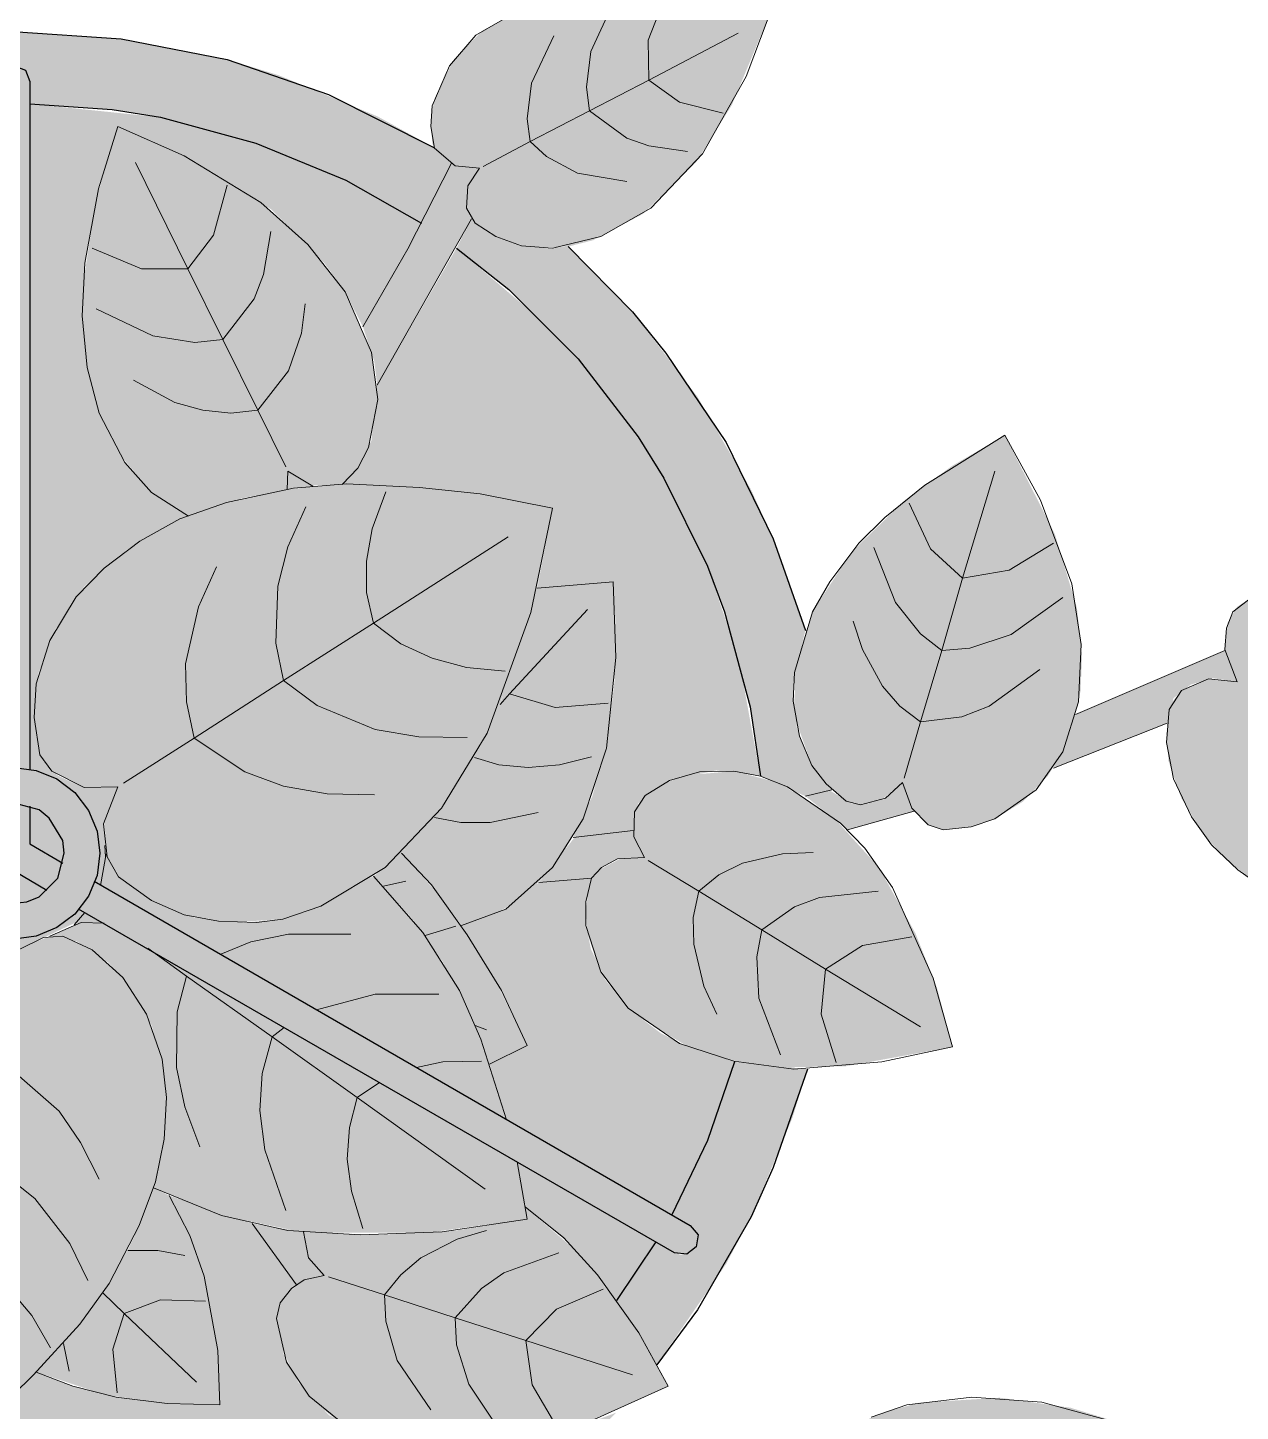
# Model space of a CAD drawing. Header units: millimetres. Extents: x -4 to 8794, y -6642 to 2653.
# Drawn here: x 3201.9 to 3371.6, y -5823.7 to -5630.1 of the extents above; entities that cross this region are included whole.
import ezdxf

# ---------------------------------------------------------------- set-up
doc = ezdxf.new("R2010")
doc.units = ezdxf.units.MM
for name, color, linetype, lineweight, true_color in [('VEG-HOJAS', 117, 'Continuous', 18, 0x2e5e38), ('VEG-MACETA', 25, 'Continuous', 25, 0x745440), ('VEG-NERVIOS', 115, 'Continuous', 9, 0x528c5c)]:
    doc.layers.add(name, color=color, linetype=linetype, lineweight=lineweight, true_color=true_color)
doc.layers.add('VEG-RELLENO', color=253, linetype='Continuous', true_color=0x96c896)

# ---------------------------------------------------------------- blocks, each defined once
blk = doc.blocks.new('VEG_Pothos_colgante_PLANTA')
at = {"layer": 'VEG-RELLENO', "true_color": 0x87a96a}
h = blk.add_hatch(color=63, dxfattribs=at)
h.dxf.hatch_style = 1
h.paths.add_polyline_path([(48.8, 73.7), (61.2, 96.6), (65.1, 95.9), (63.4, 93), (63.3, 90.3), (64, 88.8), (50.8, 65.5), (50.4, 68.8)])
h.paths.add_polyline_path([(71.4, 118.4), (79.4, 132.7), (82.4, 133.1), (84.9, 135.5), (85.8, 136.9), (86.3, 140), (89.9, 137.4), (79.1, 120.4)])
h.paths.add_polyline_path([(100.9, 161.7), (113.6, 173.6), (119.9, 177.9), (122.4, 174.3), (119.4, 173.7), (116.9, 171.9), (115.2, 169.4), (115, 166.9), (107, 159.6), (102.4, 154.3)])
h.paths.add_polyline_path([(150, 191.4), (161.6, 194.5), (164.3, 193.6), (167.4, 193.3), (171.7, 194.9), (171.3, 190.3), (160.1, 188), (150.3, 185.2), (142.3, 188.7)])
h.paths.add_polyline_path([(211.5, 196.4), (211.9, 191.9), (207.4, 193.6), (209.6, 196.7)])
h.paths.add_polyline_path([(247.7, 183.7), (246.1, 187), (249.1, 186.4), (252.5, 187.3), (252, 182.9)])
h.paths.add_polyline_path([(38.3, 53.5), (41.8, 51.4), (38.2, 50.9)])
at = {"layer": 'VEG-RELLENO', "true_color": 0x61945a}
h = blk.add_hatch(color=83, dxfattribs=at)
h.dxf.hatch_style = 1
h.paths.add_polyline_path([(105.5, 116.9), (100.4, 104.7), (95.4, 96.7), (88, 89.5), (81, 85.8), (77.5, 84.9), (73.1, 84.8), (69.2, 85.5), (66.6, 86.7), (64.1, 88.7), (63.3, 90.3), (63.5, 93.4), (65.1, 95.9), (61.7, 96.2), (59.5, 97.8), (58.5, 99.3), (58.3, 102.7), (58.8, 105.6), (61.5, 111.1), (65.6, 115.2), (72.7, 118.9), (81.4, 120.6), (89.2, 120.5), (98.1, 119)])
h.paths.add_polyline_path([(77.3, 94.8), (83, 96.6), (88.3, 99.2), (93.2, 102.4), (97.6, 106.5), (91.9, 104.7), (86.7, 102.1), (81.7, 98.9)], flags=0)
at = {"layer": 'VEG-RELLENO', "true_color": 0xe08e66}
h = blk.add_hatch(color=11, dxfattribs=at)
h.dxf.hatch_style = 1
h.paths.add_polyline_path([(108.9, -37), (103.1, -50.9), (99.6, -57.5), (89.9, -71.6), (84.3, -62.6), (89.8, -54.4), (93.2, -56.2), (94.5, -56), (95.5, -54.9), (95.3, -52.7), (92, -50.6), (97, -40.2), (100.8, -29.2), (111, -30.2)])
h.paths.add_polyline_path([(82, -80.6), (79.7, -80), (84.2, -78.3)])
h.paths.add_polyline_path([(50.9, -103.1), (37, -108.9), (22.4, -112.8), (7.5, -114.8), (-2.5, -114.9), (-1.1, -109.6), (-1, -105), (13.7, -104.1), (20.5, -103), (33.8, -99.4), (46.4, -94.2), (52.5, -90.9), (62.9, -84), (59.5, -87.2), (57.2, -91.1), (55.9, -95.8), (55.7, -100.6)])
h.paths.add_polyline_path([(-47.2, -104.8), (-63.9, -95.6), (-75.8, -86.5), (-86.5, -75.8), (-95.6, -63.9), (-99.6, -57.5), (-106.2, -44), (-108.9, -37), (-112.2, -25.1), (-108.9, -24.3), (-106.6, -23.1), (-105.3, -21.3), (-104.5, -18.9), (-103.2, -18.9), (-99.4, -33.8), (-97, -40.2), (-92, -50.6), (-95.3, -52.7), (-95.7, -53.9), (-95.4, -55.1), (-94.5, -56), (-93.2, -56.2), (-89.8, -54.4), (-83.3, -63.9), (-78.9, -69.2), (-69.2, -78.9), (-58.3, -87.3), (-52.5, -90.9), (-42, -96.2)])
h.paths.add_polyline_path([(-112.9, 21.5), (-111.1, 29.8), (-107, 42), (-98.7, 35.6), (-101.4, 27.2), (-103.7, 16)])
h.paths.add_polyline_path([(-85.9, 76.4), (-75.8, 86.5), (-63.9, 95.6), (-57.5, 99.6), (-45.3, 105.6), (-42.9, 101.8), (-40.8, 100.8), (-38.2, 100.5), (-37.5, 98), (-52.5, 90.9), (-63.9, 83.3), (-74.2, 74.2), (-84.1, 62.8), (-84.4, 69.1)])
h.paths.add_polyline_path([(0, 115), (15, 114), (29.8, 111.1), (37, 108.9), (50.9, 103.1), (58.7, 98.8), (61.2, 96.6), (57, 88.2), (46.4, 94.2), (33.8, 99.4), (20.5, 103), (13.7, 104.1), (2.2, 104.9), (2.1, 108.6), (0.6, 110.1), (-0.8, 110), (-1.9, 109), (-2.2, 104.9), (-5.1, 104.8)])
h.paths.add_polyline_path([(77.5, 84.9), (86.5, 75.8), (95.6, 63.9), (103.1, 50.9), (106.2, 44), (110.7, 31.2), (109, 23.9), (109.5, 17.6), (111.6, 12.3), (114.4, 8.9), (110.7, 8), (104.4, 10.8), (103, 20.5), (99.4, 33.8), (97, 40.2), (90.9, 52.5), (87.3, 58.3), (78.9, 69.2), (69.2, 78.9), (61.9, 84.7), (64, 88.8), (66.6, 86.7), (70.1, 85.3), (74.2, 84.7)])
at = {"layer": 'VEG-RELLENO', "true_color": 0xeadcc2}
h = blk.add_hatch(color=254, dxfattribs=at)
h.dxf.hatch_style = 1
h.paths.add_polyline_path([(95, -52.3), (95.7, -53.9), (95.3, -55.3), (93.9, -56.2), (92.4, -55.9), (9, -7.8), (11.2, -3.9)])
h.paths.add_polyline_path([(0, -2.5), (-4.6, -5.2), (-6.1, -3.5), (-6.8, -1.4), (-2.2, 1.3), (-2.2, 6.6), (0, 7), (2.2, 6.6), (2.2, 1.3), (6.8, -1.4), (6.1, -3.5), (4.6, -5.2)])
h.paths.add_polyline_path([(-92.4, -55.9), (-94.1, -56.1), (-95.4, -55.1), (-95.7, -53.4), (-94.6, -52.1), (-11.2, -3.9), (-9, -7.8)])
h.paths.add_polyline_path([(-2.2, 108), (-1.6, 109.6), (0, 110.2), (1.6, 109.6), (2.2, 108), (2.2, 11.7), (-2.2, 11.7)])
at = {"layer": 'VEG-RELLENO', "true_color": 0x7a5e4a}
h = blk.add_hatch(color=35, dxfattribs=at)
h.dxf.hatch_style = 1
h.paths.add_polyline_path([(100.8, -29.2), (97, -40.2), (92, -50.6), (68.9, -37.3), (66.5, -29.5), (71.8, -26.9), (67.4, -17.8), (62.6, -10.1), (68.8, -7.8), (73.4, -4.1), (80.8, -3.5), (80, -6.8), (80, -10.1), (80.7, -13.4), (82.7, -17.7), (85.9, -21.7), (90.5, -25.2), (94.5, -27.2)])
h.paths.add_polyline_path([(89.8, -54.4), (84.3, -62.6), (78.1, -55), (71.5, -49.5), (70.4, -43.2)])
h.paths.add_polyline_path([(58.3, -87.3), (46.4, -94.2), (40.2, -97), (27.2, -101.4), (13.7, -104.1), (-1, -105), (-1.8, -100.9), (-3, -98.1), (-4.8, -96.6), (-8.1, -95.6), (-6.8, -81.6), (3.1, -72.6), (8.2, -74.6), (14.3, -76.1), (21.4, -77), (28.8, -77.2), (28.5, -69.6), (26.6, -59.2), (24.6, -53.5), (21.7, -47.9), (33.3, -51.8), (39.5, -60.4), (37.2, -62.9), (36.7, -65.1), (37.7, -70.1), (39.8, -74.1), (44, -78.6), (48.7, -81.2), (54.3, -83.1), (62.9, -84)])
h.paths.add_polyline_path([(-46.4, -94.2), (-58.3, -87.3), (-69.2, -78.9), (-78.9, -69.2), (-83.3, -63.9), (-89.8, -54.4), (-83.5, -50.7), (-82.4, -56.8), (-72.3, -54.2), (-58.8, -48.6), (-51.5, -43.5), (-46.9, -38.8), (-42.8, -32.2), (-41, -26.2), (-22.4, -15.5), (-27, -21.2), (-29.7, -27.7), (-31.1, -35.5), (-30.9, -43.8), (-29, -52.7), (-25.7, -61.5), (-18.8, -73.8), (-12.8, -82), (-13.4, -87.7), (-15.6, -86.5), (-19, -85.6), (-22.7, -85.3), (-26.5, -85.9), (-30.5, -87.1), (-34.4, -89.2), (-38.2, -92.2), (-42, -96.2)])
h.paths.add_polyline_path([(-92, -50.6), (-99.4, -33.8), (-103.2, -18.9), (-79.6, -17.5), (-82.1, -23.6), (-83.7, -30.5), (-84.3, -37.7), (-84, -46)])
h.paths.add_polyline_path([(-103, 20.5), (-98.7, 35.6), (-90.3, 30), (-94.3, 26.9), (-97.3, 23.5), (-102.6, 15), (-103.7, 16)])
h.paths.add_polyline_path([(-96.3, 41.7), (-92, 44.4), (-88.7, 48.1), (-85.5, 54.4), (-84.1, 62.8), (-74.2, 74.2), (-69.2, 78.9), (-58.3, 87.3), (-46.4, 94.2), (-37.5, 98), (-30.5, 75.9), (-35.2, 76.5), (-41.4, 76.6), (-54.9, 73.8), (-62.1, 71.2), (-60.4, 67.2), (-56.9, 60.4), (-52.5, 53.6), (-48.3, 49), (-43.6, 45.2), (-37.5, 42.1), (-30.3, 40.8), (-23.9, 41.9), (-21.3, 43.3), (-18.5, 45.6), (-13.3, 32.8), (-11.4, 31.5), (-9.1, 31.9), (-7.9, 33.5), (-7.9, 35.3), (-15.7, 54.5), (-14.2, 55.8), (-13.4, 57.4), (-13.5, 60.7), (-14.2, 63.5), (-16.1, 67.1), (-18.3, 69.7), (-23.2, 73.2), (-29.5, 92.3), (-23.7, 92), (-17.5, 93.8), (-11.3, 97.7), (-5.1, 104.8), (-2.2, 104.9), (-2.2, 11.7), (-6, 10.4), (-8.5, 8.5), (-10.4, 6), (-11.6, 3.1), (-12, 0), (-11.2, -3.9), (-40.9, -21.1), (-42.1, -16.3), (-44.1, -12.7), (-31.1, -10.7), (-29.9, -9.5), (-29.6, -8), (-30, -6.6), (-31, -5.6), (-33, -5.2), (-53.4, -8), (-54.7, -5.6), (-56.4, -4.4), (-62.3, -3.9), (-68.9, -6.1), (-72.2, -8.2), (-75, -10.9), (-95.4, -12.7), (-93.3, -6.7), (-85.8, -6.4), (-79.5, -5.1), (-73.8, -3), (-68, 0.8), (-64.5, 4.5), (-62.2, 8.6), (-61, 12.6), (-61.1, 17.2), (-49.1, 12.8), (-46.7, 13.7), (-45.9, 15.8), (-46.4, 17.5), (-47.5, 18.4), (-67.6, 25.9), (-68.5, 29.4), (-72, 31.9), (-77.1, 33.3), (-83.6, 33), (-93.6, 39.3)])
h.paths.add_polyline_path([(2.2, 104.9), (20.5, 103), (33.8, 99.4), (46.4, 94.2), (57, 88.2), (48.8, 73.7), (46.3, 78.6), (43.4, 82.6), (36, 90.1), (23.8, 97.6), (14.5, 101.7), (11.8, 93), (9.9, 82.6), (9.5, 75.2), (10.2, 68), (11.9, 61.6), (15.5, 54.7), (19.2, 50.5), (24.4, 47.2), (15.8, 42.5), (9.8, 37.3), (5.8, 31.4), (3.4, 25.2), (2.8, 19), (4.1, 12.9), (6.1, 10.9), (9.1, 9.4), (14.5, 9.3), (12.6, 4.9), (12.8, -0.5), (12.1, -4.5), (11.2, -3.9), (12, 0), (11.6, 3.1), (10.4, 6), (8.5, 8.5), (6, 10.4), (2.2, 11.7)])
h.paths.add_polyline_path([(61.9, 84.7), (74.2, 74.2), (78.9, 69.2), (87.3, 58.3), (90.9, 52.5), (97, 40.2), (101.4, 27.2), (104.4, 10.8), (98.2, 11.6), (91.7, 10.2), (87.3, 7), (86.6, 3.2), (78.2, 2.2), (80.9, 8), (82.9, 14.7), (84, 24.1), (84.1, 33), (83.8, 38), (73.2, 37.1), (75.3, 48.3), (63.4, 50.6), (45.9, 51.6), (48.1, 53.9), (50, 57.8), (50.8, 65.5)])
h.paths.add_polyline_path([(8.6, -9.7), (0.6, -13.5), (-2.1, -17), (-3.6, -13.4), (-6.4, -10.9), (-9.7, -9.5), (-12.8, -9.9), (-9, -7.8), (-6, -10.4), (-3.1, -11.6), (0, -12), (3.1, -11.6), (6, -10.4), (9, -7.8), (9.9, -8.3)])
h.paths.add_polyline_path([(4.9, 4.9), (6.8, 1.8), (6.8, -1.4), (2.2, 1.3), (2.2, 6.6)])
h.paths.add_polyline_path([(-4.9, 4.9), (-2.2, 6.6), (-2.2, 1.3), (-6.8, -1.4), (-6.8, 1.8)])
h.paths.add_polyline_path([(-1.8, -6.8), (-4.6, -5.2), (0, -2.5), (4.6, -5.2), (1.8, -6.8)])
at = {"layer": 'VEG-RELLENO', "true_color": 0xced696}
h = blk.add_hatch(color=71, dxfattribs=at)
h.dxf.hatch_style = 1
h.paths.add_polyline_path([(77.3, 94.8), (86.7, 102.1), (91.9, 104.7), (97.6, 106.5), (93.2, 102.4), (88.3, 99.2), (83, 96.6)])
at = {"layer": 'VEG-RELLENO', "true_color": 0x659a5e}
h = blk.add_hatch(color=83, dxfattribs=at)
h.dxf.hatch_style = 1
h.paths.add_polyline_path([(14.5, 101.7), (23.8, 97.6), (34.5, 91.1), (41.1, 85.2), (46.3, 78.6), (50, 70.1), (50.9, 63.5), (49.6, 56.8), (48.1, 53.9), (45.9, 51.6), (41.6, 51.5), (38.3, 53.5), (38.2, 50.9), (32, 49.7), (24.4, 47.2), (19.2, 50.5), (14.7, 55.9), (11.9, 61.6), (10.5, 66.3), (9.6, 73.4), (9.5, 78.8), (11.5, 91.6)])
h.paths.add_polyline_path([(35.6, 65.8), (35.1, 72.9), (33.6, 79.6), (31.3, 86.2), (28, 92.4), (28.4, 85.3), (29.9, 78.6), (32.2, 72)], flags=0)
at = {"layer": 'VEG-RELLENO', "true_color": 0xced696}
h = blk.add_hatch(color=71, dxfattribs=at)
h.dxf.hatch_style = 1
h.paths.add_polyline_path([(34.4, 67.4), (29.9, 78.6), (28.4, 85.3), (28, 92.4), (31.3, 86.2), (33.6, 79.6), (35.1, 72.9), (35.6, 65.8)])
at = {"layer": 'VEG-RELLENO', "true_color": 0x6ea666}
h = blk.add_hatch(color=83, dxfattribs=at)
h.dxf.hatch_style = 1
h.paths.add_polyline_path([(138.6, 58.5), (145.6, 44.7), (148.7, 34.3), (149.4, 27.5), (149.2, 22.7), (148.2, 18.3), (146.7, 14.2), (144.6, 10.8), (141.1, 7.2), (137.2, 4.8), (133.9, 3.7), (130, 3.3), (127.9, 4), (125.3, 6.7), (124.3, 9.9), (121.4, 7.5), (118.4, 6.8), (116.4, 7.3), (113.6, 9.7), (111.6, 12.3), (109.3, 18.8), (109.2, 25.3), (111.7, 33.8), (117.1, 42.1), (124.6, 49.4), (131.2, 54.2)])
h.paths.add_polyline_path([(131.8, 19.7), (133.2, 26.2), (133.5, 32.8), (133.1, 39.3), (131.6, 45.8), (130.2, 39.3), (129.9, 32.7), (130.3, 26.2)], flags=0)
at = {"layer": 'VEG-RELLENO', "true_color": 0x73ac6b}
h = blk.add_hatch(color=73, dxfattribs=at)
h.dxf.hatch_style = 1
h.paths.add_polyline_path([(75.3, 48.3), (72.9, 35.8), (70.1, 26.7), (67.3, 19.2), (63.9, 12.4), (58.3, 4.4), (53.6, -0.6), (48.4, -4.5), (42.9, -7.4), (37.6, -9.2), (30.3, -9.7), (23.8, -8.6), (19.2, -6.6), (14.6, -3.3), (13, -0.5), (12.6, 4.9), (14.5, 9.3), (9.1, 9.4), (5.3, 11.5), (3.6, 13.8), (2.8, 19), (3.1, 23.7), (4.4, 28.2), (6.6, 32.9), (8.7, 35.9), (12.6, 39.9), (17.6, 43.7), (23.2, 46.8), (29.7, 49.1), (36.7, 50.7), (43.9, 51.6), (51.7, 51.5), (63.4, 50.6)])
h.paths.add_polyline_path([(29.4, 16.5), (37.4, 21.6), (44.3, 27.9), (50.5, 34.9), (55.6, 43), (47.5, 37.8), (40.6, 31.6), (34.4, 24.6)], flags=0)
at = {"layer": 'VEG-RELLENO', "true_color": 0x87a96a}
h = blk.add_hatch(color=63, dxfattribs=at)
h.dxf.hatch_style = 1
h.paths.add_polyline_path([(78.4, 2.2), (86.6, 3.2), (88.2, -0.6), (84.4, -0.8), (82.2, -2), (80.8, -3.5), (73.4, -4.1)])
h.paths.add_polyline_path([(114.1, 8.8), (117.1, 7), (119.1, 6.9), (121.9, 7.7), (124.3, 9.9), (125.9, 5.9), (116.6, 3.3), (110.7, 8)])
h.paths.add_polyline_path([(148.5, 19.4), (169.4, 28.4), (171.1, 24), (167.7, 24.5), (164.6, 23.6), (162.2, 21.7), (161.3, 18.2), (145.4, 11.9)])
h.paths.add_polyline_path([(192, 37.6), (204.6, 41), (206.6, 39.9), (209.9, 39.8), (213.6, 41.5), (213.9, 37.3), (199.9, 33.6)])
h.paths.add_polyline_path([(241.3, 47.7), (250.5, 47.2), (259.9, 45), (260.1, 40.7), (255.9, 42.2), (253, 41.9), (250.9, 41), (242.5, 41.8), (237.5, 41.5)])
h.paths.add_polyline_path([(298.2, 20.3), (295.7, 18.6), (295.2, 21.5)])
at = {"layer": 'VEG-RELLENO', "true_color": 0xced696}
h = blk.add_hatch(color=71, dxfattribs=at)
h.dxf.hatch_style = 1
h.paths.add_polyline_path([(131.2, 21.4), (129.9, 32.7), (130.2, 39.3), (131.6, 45.8), (133.1, 39.3), (133.5, 32.8), (133.2, 26.2), (131.8, 19.7)])
h = blk.add_hatch(color=71, dxfattribs=at)
h.dxf.hatch_style = 1
h.paths.add_polyline_path([(29.4, 16.5), (34.4, 24.6), (40.6, 31.6), (47.5, 37.8), (55.6, 43), (50.5, 34.9), (44.3, 27.9), (37.4, 21.6)])
at = {"layer": 'VEG-RELLENO', "true_color": 0x64985d}
h = blk.add_hatch(color=83, dxfattribs=at)
h.dxf.hatch_style = 1
h.paths.add_polyline_path([(223.9, -12.1), (213.6, -13.2), (205.8, -13.3), (192.8, -12.1), (184.7, -9.8), (179.1, -7.5), (174.2, -4.5), (169.9, -1.1), (166.5, 2.5), (163.3, 7.7), (161.5, 12.9), (161.2, 16.8), (161.9, 21), (163.3, 22.8), (167.1, 24.4), (171.1, 24), (169.4, 28.5), (169.8, 32.3), (171.1, 34.5), (175, 37), (179, 38.3), (183.1, 38.8), (187.7, 38.6), (195.5, 36.2), (200.2, 33.4), (204.7, 29.8), (208.8, 25.4), (212.5, 20.2), (217.6, 10.5), (221.6, -1.5)])
h.paths.add_polyline_path([(183.1, 15.8), (188.3, 9.2), (194.4, 3.6), (201, -1.3), (208.6, -5.1), (203.4, 1.6), (197.3, 7.2), (190.6, 12)], flags=0)
at = {"layer": 'VEG-RELLENO', "true_color": 0x6ea666}
h = blk.add_hatch(color=83, dxfattribs=at)
h.dxf.hatch_style = 1
h.paths.add_polyline_path([(83.8, 38), (84.2, 27.4), (83.2, 16.6), (82, 11.3), (79.6, 4.8), (76.3, -0.8), (72.2, -5.3), (67.6, -8.4), (62.6, -10.1), (58.4, -4.4), (54.2, 0), (59.8, 6.3), (65.6, 15.6), (72.1, 20.1), (76.9, 25), (68.2, 21.5), (73.2, 37.1)])
at = {"layer": 'VEG-RELLENO', "true_color": 0xced696}
h = blk.add_hatch(color=71, dxfattribs=at)
h.dxf.hatch_style = 1
h.paths.add_polyline_path([(68.2, 21.5), (76.9, 25), (72.1, 20.1), (65.6, 15.6)])
at = {"layer": 'VEG-RELLENO', "true_color": 0xaaaaaa}
h = blk.add_hatch(color=253, dxfattribs=at)
h.dxf.hatch_style = 1
h.paths.add_polyline_path([(11.6, -3.1), (10.4, -6), (8.5, -8.5), (6, -10.4), (3.1, -11.6), (0, -12), (-3.1, -11.6), (-6, -10.4), (-8.5, -8.5), (-10.4, -6), (-11.6, -3.1), (-12, 0), (-11.6, 3.1), (-10.4, 6), (-8.5, 8.5), (-6, 10.4), (-3.1, 11.6), (0, 12), (3.1, 11.6), (6, 10.4), (8.5, 8.5), (10.4, 6), (11.6, 3.1), (12, 0)])
h.paths.add_polyline_path([(6.8, 1.8), (4.9, 4.9), (3.5, 6.1), (0, 7), (-1.8, 6.8), (-4.9, 4.9), (-6.1, 3.5), (-6.8, 1.8), (-6.8, -1.8), (-6.1, -3.5), (-3.5, -6.1), (0, -7), (1.8, -6.8), (3.5, -6.1), (6.1, -3.5), (7, 0)], flags=0)
at = {"layer": 'VEG-RELLENO', "true_color": 0x659a5e}
h = blk.add_hatch(color=83, dxfattribs=at)
h.dxf.hatch_style = 1
h.paths.add_polyline_path([(131.3, -27.1), (116.4, -29.8), (105.7, -30), (99, -28.7), (94.5, -27.2), (86.9, -22.6), (84.2, -19.8), (81.6, -15.5), (80.2, -11.2), (80, -7.9), (80.5, -4.1), (81.7, -2.4), (84.9, -0.7), (88.2, -0.6), (86.6, 2.8), (86.8, 5.8), (87.7, 7.6), (90.8, 9.7), (93.8, 10.9), (100.7, 11.5), (106.9, 9.9), (114.4, 5.3), (121, -2), (126.1, -11.2), (129.1, -18.8)])
h.paths.add_polyline_path([(95, -11.4), (98.6, -17.1), (102.9, -21.9), (107.8, -26.3), (113.4, -29.8), (109.9, -24.2), (105.5, -19.3), (100.7, -15)], flags=0)
at = {"layer": 'VEG-RELLENO', "true_color": 0x73ac6b}
h = blk.add_hatch(color=73, dxfattribs=at)
h.dxf.hatch_style = 1
h.paths.add_polyline_path([(71.8, -26.9), (66.5, -29.5), (63.3, -21.4), (59.9, -15.1), (55.8, -9.3), (50.3, -3.2), (54.2, 0), (59.7, -6.1), (66.6, -16.3)])
h.paths.add_polyline_path([(8.4, -10), (9.9, -8.3), (12.6, -9.8)])
h = blk.add_hatch(color=73, dxfattribs=at)
h.dxf.hatch_style = 1
h.paths.add_polyline_path([(71.8, -51.2), (57.9, -53.1), (40.7, -53.1), (29, -50.7), (19.5, -46.8), (21, -40), (21.3, -34.2), (20.7, -28.8), (19.2, -24), (16.1, -18.6), (13.2, -15.3), (8.7, -12.3), (5, -11.6), (9.4, -9.7), (12.6, -9.8), (70.4, -43.2)])
h.paths.add_polyline_path([(12.1, -4.5), (12.9, -0.1), (14.6, -3.3), (20.7, -7.3), (25.3, -9), (32.1, -9.7), (37.6, -9.2), (41.1, -8.1), (50.3, -3.2), (57.2, -11.1), (62.3, -19.2), (65.3, -26), (68.9, -37.3)])
h.paths.add_polyline_path([(32.6, -11.7), (40, -17.5), (48, -21.9), (56.4, -25.4), (65.6, -27.6), (58.2, -21.8), (50.2, -17.3), (41.7, -13.8)], flags=0)
h = blk.add_hatch(color=73, dxfattribs=at)
h.dxf.hatch_style = 1
h.paths.add_polyline_path([(-10.7, -84.8), (-17.7, -75.5), (-22.3, -68), (-25.7, -61.5), (-28.3, -54.9), (-30.5, -46), (-31.2, -39.6), (-30.9, -33.5), (-29.7, -27.7), (-27, -21.2), (-22.9, -16), (-12.8, -9.9), (-9.7, -9.5), (-6.4, -10.9), (-3.6, -13.4), (-2.1, -17), (1.2, -13.1), (5, -11.6), (7.7, -11.8), (12, -14.4), (15.2, -17.4), (17.7, -21.1), (19.8, -25.6), (20.7, -28.8), (21.3, -34.2), (21, -40), (19.8, -46), (17.5, -52.1), (14.5, -58.2), (10.7, -64), (6, -69.6), (-1.8, -77.5)])
h.paths.add_polyline_path([(4.8, -33.5), (0.5, -41.4), (-2.4, -49.7), (-4.4, -58.3), (-4.9, -67.3), (-0.6, -59.4), (2.3, -51.1), (4.2, -42.5)], flags=0)
at = {"layer": 'VEG-RELLENO', "true_color": 0xced696}
h = blk.add_hatch(color=71, dxfattribs=at)
h.dxf.hatch_style = 1
h.paths.add_polyline_path([(96.7, -12.2), (105.5, -19.3), (109.9, -24.2), (113.4, -29.8), (107.8, -26.3), (102.9, -21.9), (98.6, -17.1), (95, -11.4)])
h = blk.add_hatch(color=71, dxfattribs=at)
h.dxf.hatch_style = 1
h.paths.add_polyline_path([(32.6, -11.7), (41.7, -13.8), (50.2, -17.3), (58.2, -21.8), (65.6, -27.6), (56.4, -25.4), (48, -21.9), (40, -17.5)])
h = blk.add_hatch(color=71, dxfattribs=at)
h.dxf.hatch_style = 1
h.paths.add_polyline_path([(4.8, -33.5), (4.2, -42.5), (2.3, -51.1), (-0.6, -59.4), (-4.9, -67.3), (-4.4, -58.3), (-2.4, -49.7), (0.5, -41.4)])
at = {"layer": 'VEG-RELLENO', "true_color": 0x6aa263}
h = blk.add_hatch(color=83, dxfattribs=at)
h.dxf.hatch_style = 1
h.paths.add_polyline_path([(28.8, -77.2), (21.4, -77), (12.7, -75.8), (3.1, -72.6), (10.7, -64), (15.8, -55.7), (22.1, -58.2), (26.6, -59.2), (28.5, -69.6)])
h.paths.add_polyline_path([(17.2, -52.8), (19.5, -46.8), (21.7, -47.9), (24.6, -53.5), (25.7, -56.3), (26.2, -57.7), (26.6, -59.2), (26.3, -58), (25.2, -57.2)])
at = {"layer": 'VEG-RELLENO', "true_color": 0x63975c}
h = blk.add_hatch(color=83, dxfattribs=at)
h.dxf.hatch_style = 1
h.paths.add_polyline_path([(91.5, -74.6), (77.7, -80.7), (67.3, -83.4), (57.3, -83.5), (48.7, -81.2), (45.1, -79.3), (42.1, -76.9), (39.2, -73.1), (37.4, -69.1), (36.7, -65.1), (37.5, -62.3), (40.2, -59.9), (43.4, -59.1), (41.2, -56.6), (40.5, -53), (50.9, -53.4), (61.8, -52.8), (71.8, -51.2), (71.5, -49.5), (79.3, -56.2), (86.6, -65.9)])
h.paths.add_polyline_path([(54.9, -60.7), (61.5, -61.9), (68, -62.1), (74.5, -61.6), (80.9, -60), (74.4, -58.7), (67.9, -58.5), (61.4, -59)], flags=0)
at = {"layer": 'VEG-RELLENO', "true_color": 0x87a96a}
h = blk.add_hatch(color=63, dxfattribs=at)
h.dxf.hatch_style = 1
h.paths.add_polyline_path([(71.5, -82.8), (70.4, -86.8), (67.8, -84.7), (62.6, -83.7)])
h.paths.add_polyline_path([(95.4, -96.3), (105.4, -100.2), (106.6, -102), (109.2, -104.1), (113, -104.8), (110.3, -108.2), (96.7, -103.3)])
h.paths.add_polyline_path([(141.6, -115.4), (153.6, -122.4), (159.5, -128.1), (156, -130.7), (155.3, -127.4), (152.5, -124.4), (150.4, -124.1), (146.7, -124.9), (134.1, -118.6)])
h.paths.add_polyline_path([(170.2, -157), (169, -162), (170.2, -166.4), (165.7, -165.5), (165.1, -162.6), (169.7, -154.7)])
h.paths.add_polyline_path([(39.5, -60.4), (36.2, -55.9), (33.3, -51.8), (40.5, -53), (41.2, -56.6), (43.4, -59.1)])
at = {"layer": 'VEG-RELLENO', "true_color": 0xced696}
h = blk.add_hatch(color=71, dxfattribs=at)
h.dxf.hatch_style = 1
h.paths.add_polyline_path([(17.2, -52.8), (25.2, -57.2), (26.3, -58), (26.7, -59.4), (22.1, -58.2), (15.8, -55.7)])
h = blk.add_hatch(color=71, dxfattribs=at)
h.dxf.hatch_style = 1
h.paths.add_polyline_path([(56.6, -60), (67.9, -58.5), (74.4, -58.7), (80.9, -60), (74.5, -61.6), (68, -62.1), (61.5, -61.9), (54.9, -60.7)])
at = {"layer": 'VEG-RELLENO', "true_color": 0x689d60}
h = blk.add_hatch(color=83, dxfattribs=at)
h.dxf.hatch_style = 1
h.paths.add_polyline_path([(167.9, -85), (159.2, -99.1), (151.4, -108.2), (145.3, -113), (140.6, -115.9), (131, -119.4), (126.5, -120), (120.9, -119.5), (116.1, -118), (113.1, -116.2), (110.3, -113.4), (109.7, -111.3), (110.5, -107.6), (113, -104.8), (108.7, -103.8), (106.1, -101.4), (105.2, -99.3), (105.5, -95), (106.6, -91.4), (111, -84.8), (117, -80.3), (121.5, -78.3), (126.6, -76.9), (137.9, -76.2), (147.8, -77.6), (158.9, -81)])
h.paths.add_polyline_path([(125, -99.2), (132.6, -97.8), (139.7, -95.3), (146.5, -91.9), (152.7, -87.4), (145.2, -88.8), (138.1, -91.4), (131.3, -94.7)], flags=0)
at = {"layer": 'VEG-HOJAS'}
for points in [[(105.5, 116.9), (102.4, 108.7), (96.3, 97.9), (89.1, 90.3), (82.1, 86.3), (75.3, 84.7), (71, 85), (67.4, 86.3), (64.5, 88.2), (63.3, 90.3), (63.5, 93.4), (65.1, 95.9), (61.7, 96.2), (58.8, 98.7), (58.3, 101.7), (58.5, 104.6), (60.9, 110.2), (64.6, 114.5), (71.4, 118.4), (78.3, 120.2), (86, 120.7), (96.8, 119.3)], [(138.6, 58.5), (143.6, 49.4), (148, 37.7), (149.3, 29.2), (148.9, 21.2), (146.7, 14.2), (143, 8.9), (137.2, 4.8), (133.9, 3.7), (130, 3.3), (127.9, 4), (125.6, 6.3), (124.3, 9.9), (121.9, 7.7), (118.4, 6.8), (116.4, 7.3), (113.6, 9.7), (111.6, 12.3), (109.9, 16.4), (109, 21.3), (109.2, 25.3), (111.7, 33.8), (114.1, 38), (118.2, 43.4), (121.8, 47), (127.4, 51.5)], [(75.3, 48.3), (72.3, 33.7), (66.2, 16.8), (59.8, 6.3), (51.9, -2), (42.9, -7.4), (37.6, -9.2), (33.9, -9.7), (28.6, -9.5), (23.8, -8.6), (19.2, -6.6), (14.6, -3.3), (13, -0.5), (12.5, 4.1), (14.5, 9.3), (9.8, 9.2), (5.3, 11.5), (3.6, 13.8), (2.8, 19), (3.1, 23.7), (5, 29.8), (8.7, 35.9), (12.6, 39.9), (17.6, 43.7), (23.2, 46.8), (29.7, 49.1), (39.1, 51.1), (46.5, 51.7), (56.7, 51.2), (65.2, 50.3)], [(131.3, -27.1), (121.4, -29.2), (109.1, -30.2), (100.7, -29.1), (93.1, -26.6), (85.9, -21.7), (82.1, -16.6), (80, -10.1), (80, -6.8), (80.8, -3.5), (82.2, -2), (84.4, -0.8), (88.2, -0.6), (86.7, 2.3), (86.8, 5.8), (88.3, 8.1), (91.7, 10.2), (95.9, 11.4), (100.7, 11.5), (104.4, 10.8), (108.2, 9.3), (115.6, 4.2), (119, 0.7), (122.9, -4.8), (128.6, -17.5)]]:
    blk.add_lwpolyline(points, close=True, dxfattribs=at)
for points in [[(24.4, 47.2), (19.2, 50.5), (15.5, 54.7), (11.9, 61.6), (10.2, 68), (9.5, 75.2), (9.9, 82.6), (11.8, 93), (14.5, 101.7), (23.8, 97.6), (34.5, 91.1), (41.1, 85.2), (46.3, 78.6), (50, 70.1), (50.9, 63.5), (49.6, 56.8), (48.1, 53.9), (45.9, 51.6)], [(48.8, 73.7), (55.1, 84.6), (61.2, 96.6)], [(64, 88.8), (50.8, 65.5)], [(41.8, 51.4), (38.3, 53.5), (38.2, 50.9)], [(175.8, -5.6), (171.2, -2.3), (167.5, 1.2), (164.7, 5.1), (162.2, 10.4), (161.2, 15.5), (161.6, 20.1), (163.3, 22.8), (167.1, 24.4), (171.1, 24), (169.4, 28.5), (169.6, 31.5), (170.5, 33.8), (173.9, 36.4)], [(73.2, 37.1), (83.8, 38), (84.2, 27.4), (82.9, 14.7), (79.6, 4.8), (75.3, -2), (68.8, -7.8), (62.6, -10.1)], [(148.5, 19.4), (169.4, 28.4)], [(161.3, 18.2), (145.4, 11.9)], [(110.7, 8), (114.4, 8.9)], [(125.9, 5.9), (116.6, 3.3)], [(78.2, 2.2), (86.6, 3.2)], [(12.8, -0.5), (12.7, 1.1)], [(54.2, 0), (58.4, -4.4), (63.4, -11.4), (68.2, -19.2), (71.8, -26.9), (66.5, -29.5)], [(12.1, -4.5), (12.9, -0.1)], [(50.3, -3.2), (57.2, -11.1), (62.3, -19.2), (65.3, -26), (68.9, -37.3)], [(80.8, -3.5), (73.4, -4.1)], [(-12.8, -9.9), (-9.7, -9.5), (-6.4, -10.9), (-3.6, -13.4), (-2.1, -17), (0.6, -13.5), (4.1, -11.8), (6.8, -11.6), (10.9, -13.5), (15.2, -17.4), (18.5, -22.5), (20.7, -28.8), (21.3, -34.2), (21, -40), (19.8, -46), (17.5, -52.1), (13.3, -60.2), (9.2, -65.9), (2.7, -73), (-3.1, -78.7)], [(8.4, -10), (9.9, -8.3)], [(5, -11.6), (9.4, -9.7), (12.6, -9.8)], [(70.4, -43.2), (71.8, -51.2), (59.9, -53), (48.4, -53.4), (38.3, -52.8), (29, -50.7), (19.5, -46.8)], [(21.7, -47.9), (24.6, -53.5), (26.6, -59.2), (28.5, -69.6), (28.8, -77.2), (21.4, -77), (14.3, -76.1), (8.2, -74.6), (3.1, -72.6)], [(71.5, -49.5), (76.9, -53.8), (81.6, -59), (87.4, -67.1), (91.5, -74.6), (79.3, -80.1), (72.4, -82.4), (67.3, -83.4), (58.9, -83.7), (52.8, -82.7), (46.2, -80), (41.3, -76), (38.1, -71.2), (36.7, -65.1), (37.2, -62.9), (38.8, -60.9), (40.6, -59.7), (43.4, -59.1), (41.2, -56.6), (40.5, -53)], [(39.5, -60.4), (33.3, -51.8)], [(119.9, -78.9), (124.9, -77.2), (134, -76.1), (143.8, -76.8), (157.3, -80.5)]]:
    blk.add_lwpolyline(points, dxfattribs=at)
at = {"layer": 'VEG-MACETA'}
for points in [[(-0.2, 115), (15, 114), (29.8, 111.1), (44, 106.2), (58.7, 98.8)], [(-2.2, 11.7), (-2.2, 108), (-1.6, 109.6), (0, 110.2), (1.6, 109.6), (2.2, 108), (2.2, 11.7)], [(2.2, 104.9), (13.7, 104.1), (20.5, 103), (33.8, 99.4), (46.4, 94.2), (57, 88.2)], [(61.9, 84.7), (69.2, 78.9), (78.9, 69.2), (87.3, 58.3), (90.9, 52.5), (97, 40.2), (99.4, 33.8), (103, 20.5), (104.4, 10.8)], [(77.5, 84.9), (86.5, 75.8), (91.2, 70), (99.6, 57.5), (106.2, 44), (110.7, 31.2)], [(2.2, 6.6), (2.2, 1.3), (6.8, -1.4)], [(4.6, -5.2), (0, -2.5), (-4.6, -5.2)], [(11.2, -3.9), (94.6, -52.1), (95.7, -53.4), (95.4, -55.1), (94.1, -56.1), (92.4, -55.9), (9, -7.8)], [(111, -30.2), (106.2, -44), (103.1, -50.9), (95.6, -63.9), (89.9, -71.6)], [(100.8, -29.2), (97, -40.2), (92, -50.6)], [(89.8, -54.4), (84.3, -62.6)]]:
    blk.add_lwpolyline(points, dxfattribs=at)
for points in [[(11.6, -3.1), (10.4, -6), (8.5, -8.5), (6, -10.4), (3.1, -11.6), (0, -12), (-3.1, -11.6), (-6, -10.4), (-8.5, -8.5), (-10.4, -6), (-11.6, -3.1), (-12, 0), (-11.6, 3.1), (-10.4, 6), (-8.5, 8.5), (-6, 10.4), (-3.1, 11.6), (0, 12), (3.1, 11.6), (6, 10.4), (8.5, 8.5), (10.4, 6), (11.6, 3.1), (12, 0)], [(6.8, 1.8), (4.9, 4.9), (3.5, 6.1), (0, 7), (-1.8, 6.8), (-4.9, 4.9), (-6.1, 3.5), (-6.8, 1.8), (-6.8, -1.8), (-6.1, -3.5), (-3.5, -6.1), (0, -7), (1.8, -6.8), (3.5, -6.1), (6.1, -3.5), (7, 0)]]:
    blk.add_lwpolyline(points, close=True, dxfattribs=at)
at = {"layer": 'VEG-NERVIOS'}
for points in [[(80.5, 103.9), (80.1, 107.2), (80.7, 112.2), (83.8, 119)], [(88.8, 108.2), (88.7, 113.8), (91, 119.7)], [(72.2, 99.6), (71.8, 102.8), (72.4, 107.8), (75.5, 114.4)], [(88.8, 108.2), (101.3, 114.8)], [(80.5, 103.9), (88.8, 108.2)], [(88.8, 108.2), (93.1, 105.1), (99.2, 103.6)], [(72.2, 99.6), (80.5, 103.9)], [(80.5, 103.9), (85.7, 100.1), (88.8, 99), (94.2, 98.2)], [(65.6, 96.1), (72.2, 99.6)], [(72.2, 99.6), (74.5, 97.5), (78.8, 95.2), (85.7, 94)], [(24.3, 81.8), (17, 96.7)], [(24.3, 81.8), (27.9, 86.5), (29.8, 93.5)], [(29.2, 71.9), (33.6, 77.6), (34.9, 81), (35.9, 87)], [(24.3, 81.8), (17.8, 81.8), (10.9, 84.7)], [(29.2, 71.9), (24.3, 81.8)], [(29.2, 71.9), (25.3, 71.5), (19.4, 72.4), (11.5, 76.2)], [(34.1, 62), (38.4, 67.5), (40.2, 72.8), (40.7, 76.9)], [(34.1, 62), (29.2, 71.9)], [(34.1, 62), (30.3, 61.6), (26.4, 62), (22.5, 63.1), (16.7, 66.2)], [(38, 54.1), (34.1, 62)], [(132.7, 38.5), (137.2, 53.5)], [(50.3, 32.2), (49.3, 36.5), (49.3, 40.9), (50.1, 45.4), (52, 50.6)], [(37.7, 24.2), (36.6, 29.4), (36.9, 37.4), (38.3, 42.9), (40.8, 48.5)], [(132.7, 38.5), (128.2, 42.6), (125.2, 49)], [(50.3, 32.2), (69.1, 44.3)], [(129.8, 28.4), (126.8, 30.7), (123.3, 35.1), (120.3, 42.8)], [(132.7, 38.5), (139.2, 39.6), (145.4, 43.4)], [(25.2, 16.1), (24.1, 21.2), (24, 26.5), (25.8, 34.5), (28.3, 40.1)], [(129.8, 28.4), (132.7, 38.5)], [(129.8, 28.4), (133.7, 28.7), (139.5, 30.6), (146.7, 35.8)], [(69.3, 22.3), (80.2, 34.1)], [(37.7, 24.2), (50.3, 32.2)], [(50.3, 32.2), (54.1, 29.3), (58.5, 27.3), (63.3, 26), (68.7, 25.5)], [(126.8, 18.4), (123.9, 20.6), (121.5, 23.4), (118.7, 28.5), (117.4, 32.5)], [(126.8, 18.4), (129.8, 28.4)], [(126.8, 18.4), (132.6, 19.1), (136.4, 20.6), (143.5, 25.7)], [(25.2, 16.1), (37.7, 24.2)], [(37.7, 24.2), (42.4, 20.7), (50.5, 17.3), (56.6, 16.3), (63.4, 16.2)], [(68, 20.8), (69.3, 22.3)], [(69.3, 22.3), (75.7, 20.4), (83.1, 21)], [(124.5, 10.5), (126.8, 18.4)], [(15.3, 9.8), (25.2, 16.1)], [(25.2, 16.1), (32.3, 11.4), (37.7, 9.4), (43.8, 8.3), (50.4, 8.2)], [(64.4, 13.4), (67.8, 12.4), (71.9, 12), (76.3, 12.4), (80.8, 13.5)], [(58.8, 5), (62.5, 4.3), (66.6, 4.3), (73.3, 5.7)], [(95.8, -5.3), (98.6, -3), (101.9, -1.4), (107.5, -0.1), (111.8, 0.1)], [(88.7, -1), (95.8, -5.3)], [(51.7, -4.6), (54.8, -3.9)], [(95.8, -5.3), (95, -9), (95.1, -12.7), (96.5, -18.6), (98.3, -22.5)], [(95.8, -5.3), (104.6, -10.7)], [(104.6, -10.7), (109.2, -7.5), (112.7, -6.2), (120.9, -5.3)], [(28.9, -14.1), (33.1, -12.4), (38.4, -11.3), (47.1, -11.3)], [(57.5, -11.5), (61.8, -10.2)], [(104.6, -10.7), (103.9, -14.5), (104.2, -20.3), (107.2, -28.2)], [(104.6, -10.7), (113.5, -16.2)], [(18.7, -13.3), (24.1, -17.2)], [(113.5, -16.2), (118.7, -12.9), (125.6, -11.7)], [(24.1, -17.2), (22.8, -22.2), (22.7, -30), (23.9, -35.5), (26, -41.1)], [(24.1, -17.2), (36.1, -25.7)], [(113.5, -16.2), (112.9, -22.5), (115, -29.3)], [(113.5, -16.2), (126.8, -24.3)], [(42.3, -21.9), (50.5, -19.7), (59.4, -19.7)], [(36.1, -25.7), (37.8, -24.4)], [(64.5, -24.1), (66.1, -24.7)], [(36.1, -25.7), (34.7, -30.8), (34.4, -36), (35.1, -41.5), (38, -50)], [(36.1, -25.7), (48, -34.2)], [(-3.6, -28.9), (0.7, -31.2), (6.3, -36.1), (9.3, -40.5), (11.9, -45.6)], [(56.3, -30), (60, -29.2), (65.4, -29.1)], [(48, -34.2), (51.1, -32.1)], [(48, -34.2), (46.9, -38.4), (46.6, -42.8), (47.2, -47.3), (48.8, -52.5)], [(48, -34.2), (65.9, -47)], [(-5.4, -42.8), (-1, -45.2), (2.9, -48.3), (7.8, -54.6), (10.3, -59.8)], [(51.8, -61.8), (54.1, -59), (56.9, -56.6), (62, -54), (66.1, -52.8)], [(15.9, -55.6), (20.1, -55.6), (23.9, -56.3)], [(61.7, -65), (65.4, -60.9), (68.5, -58.7), (76.2, -55.9)], [(-7.2, -56.8), (-3.5, -58.8), (-0.3, -61.4), (2.5, -64.7), (5.1, -69.2)], [(44, -59.3), (51.8, -61.8)], [(12.4, -61.5), (15.4, -64.4)], [(51.8, -61.8), (52, -65.5), (53.6, -71), (58.3, -77.9)], [(51.8, -61.8), (61.7, -65)], [(71.6, -68.2), (75.9, -63.8), (82.4, -61)], [(15.4, -64.4), (20.5, -62.5), (26.8, -62.7)], [(15.4, -64.4), (13.8, -69.4), (14.4, -75.5)], [(15.4, -64.4), (25.5, -74)], [(61.7, -65), (61.9, -68.8), (63.6, -74.3), (68.3, -81.3)], [(61.7, -65), (71.6, -68.2)], [(6.9, -68.6), (7.7, -72.5)], [(71.6, -68.2), (72.5, -74.4), (76.1, -80.6)], [(71.6, -68.2), (86.5, -73)]]:
    blk.add_lwpolyline(points, dxfattribs=at)

msp = doc.modelspace()

# ---------------------------------------------------------------- block references
msp.add_blockref('VEG_Pothos_colgante_PLANTA', (3200, -5745.61))

doc.saveas('drawing.dxf')
